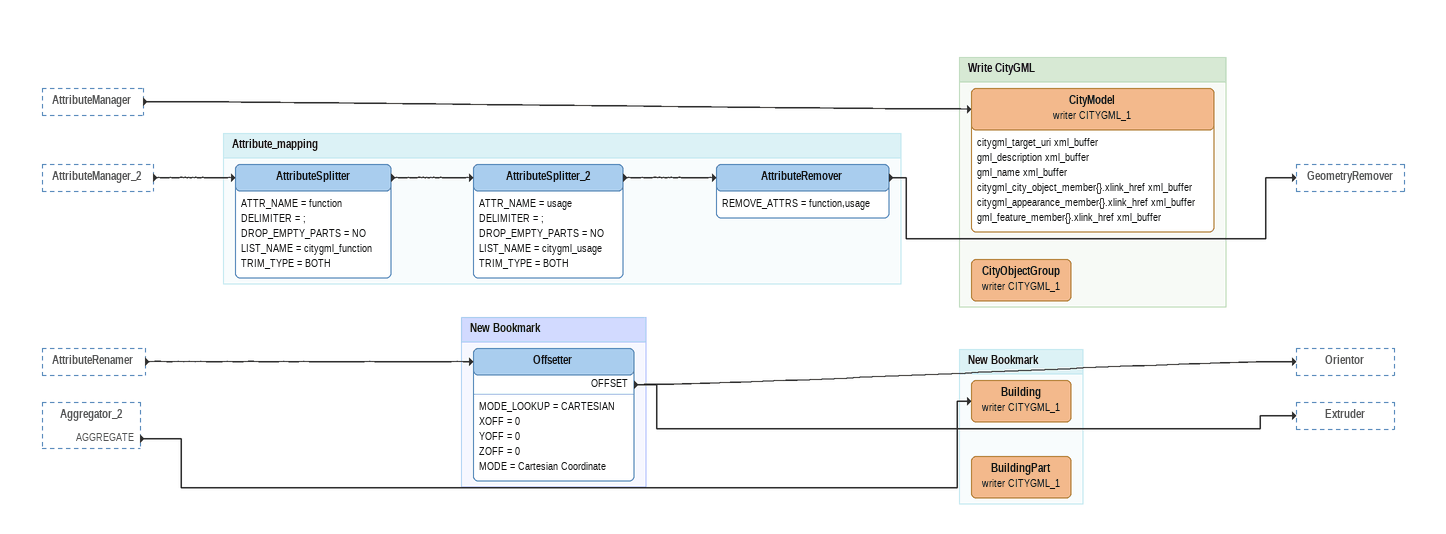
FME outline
AttributeManager [outside]
    -> CityModel (writer CITYGML_1)
AttributeManager_2 [outside]
    -> AttributeSplitter
AttributeRenamer [outside]
    -> Offsetter
Aggregator_2 [outside]
    AGGREGATE -> Building (writer CITYGML_1)

Bookmark: Attribute_mapping
AttributeSplitter
    ATTR_NAME = function
    DELIMITER = ;
    DROP_EMPTY_PARTS = NO
    LIST_NAME = citygml_function
    TRIM_TYPE = BOTH
    -> AttributeSplitter_2
AttributeSplitter_2
    ATTR_NAME = usage
    DELIMITER = ;
    DROP_EMPTY_PARTS = NO
    LIST_NAME = citygml_usage
    TRIM_TYPE = BOTH
    -> AttributeRemover
AttributeRemover
    REMOVE_ATTRS = function,usage
    -> GeometryRemover

Bookmark: New Bookmark
Offsetter
    MODE_LOOKUP = CARTESIAN
    XOFF = 0
    YOFF = 0
    ZOFF = 0
    MODE = Cartesian Coordinate
    OFFSET -> Orientor
    OFFSET -> Extruder

Bookmark: New Bookmark
Building (writer CITYGML_1)
BuildingPart (writer CITYGML_1)

Bookmark: Write CityGML
CityModel (writer CITYGML_1)
    attributes: citygml_target_uri xml_buffer, gml_description xml_buffer, gml_name xml_buffer, citygml_city_object_member{}.xlink_href xml_buffer, citygml_appearance_member{}.xlink_href xml_buffer, gml_feature_member{}.xlink_href xml_buffer
CityObjectGroup (writer CITYGML_1)
